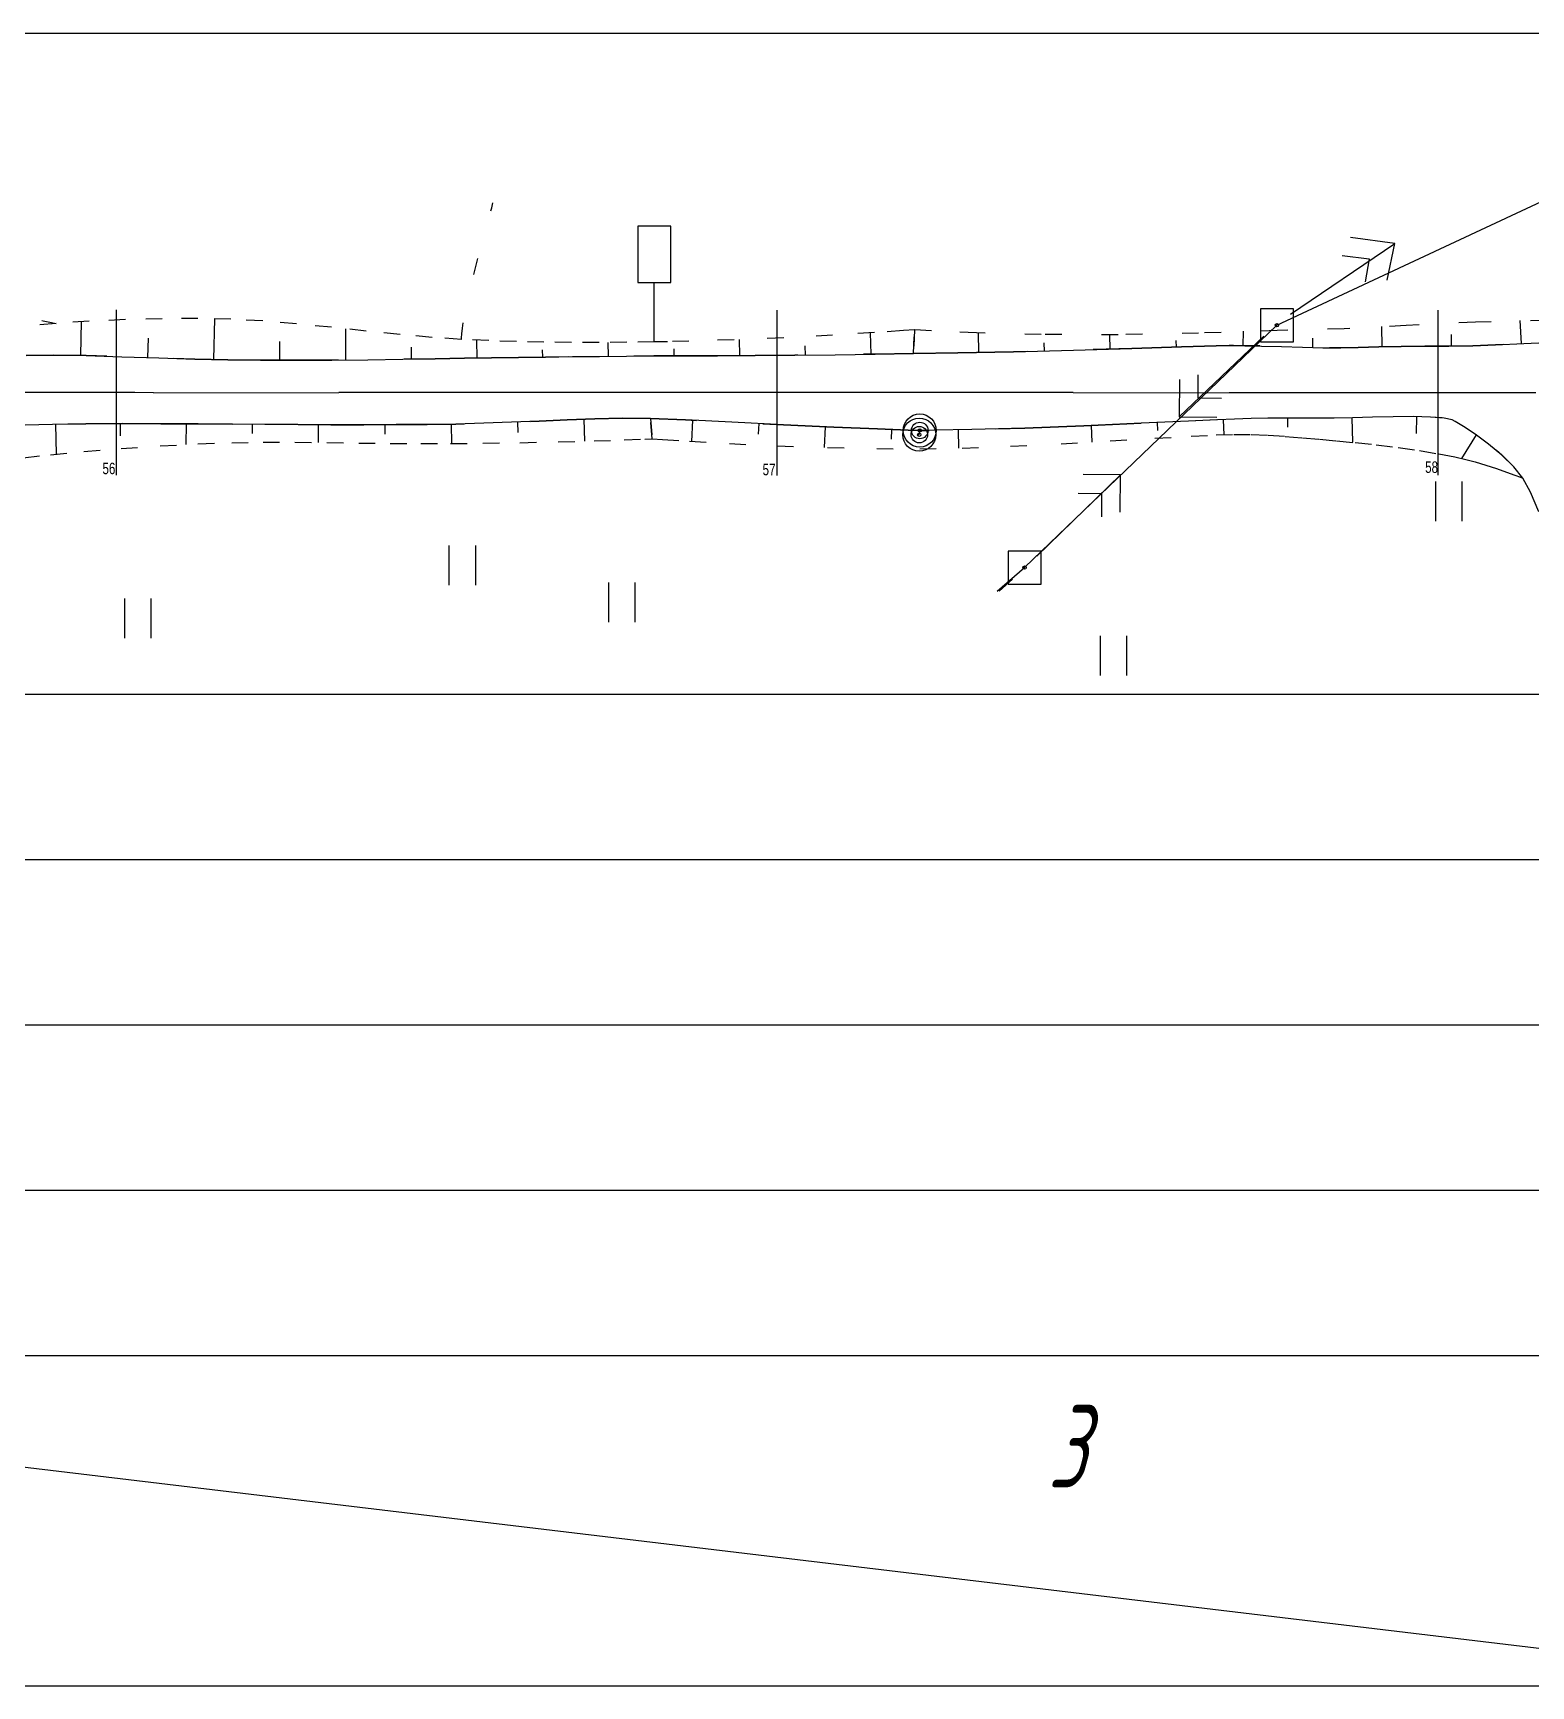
# Model space of a CAD drawing. Extents: x 2172 to 5772, y -842 to -248.
# Drawn here: x 3674.07 to 3719.4, y -664.04 to -614.04 of the extents above; entities that cross this region are included whole.
import ezdxf

# ---------------------------------------------------------------- set-up
doc = ezdxf.new("R2010")
doc.units = 0
doc.header["$MEASUREMENT"] = 0
doc.linetypes.add('CONTI', pattern=[0])
doc.linetypes.add('STROT', pattern=[1.7, 0.5, -1.2])
doc.layers.get('0').update_dxf_attribs({"linetype": 'CONTINUOUS'})
for name, color, linetype in [('DEFAULT', 7, 'CONTI'), ('OTKOSDEFAULT', 32, 'CONTI'), ('SIT_LDEFAULT', 7, 'CONTI'), ('USLZNDEFAULT', 7, 'CONTI'), ('ОТМЕТКИ_КЮВЕТОВ', 7, 'CONTINUOUS')]:
    doc.layers.add(name, color=color, linetype=linetype)
doc.styles.add('SHRFT', font='TXT', dxfattribs={"width": 8.75})
doc.styles.add('ГОСТ', font='gost.TTF', dxfattribs={"oblique": 15, "height": 1})

# ---------------------------------------------------------------- blocks, each defined once
blk = doc.blocks.new('BL_12')
at = {"color": 0}
for p, q in [((2.5, 17.5), (-2.5, 17.5)), ((-2.5, 17.5), (-2.5, 9)), ((2.5, 9), (2.5, 17.5)), ((-2.5, 9), (0, 9)), ((0, 0), (0, 9)), ((0, 9), (2.5, 9)), ((2, 0), (0, 0))]:
    blk.add_line(p, q, dxfattribs=at)
blk = doc.blocks.new('BL_27')
at = {"color": 0}
for p, q in [((2.5, 2.5), (-2.5, 2.5)), ((-2.5, 2.5), (-2.5, -2.5)), ((2.5, -2.5), (2.5, 2.5)), ((-2.5, -2.5), (2.5, -2.5))]:
    blk.add_line(p, q, dxfattribs=at)
blk.add_circle((0, 0), 0.25, dxfattribs=at)
blk = doc.blocks.new('BL_22')
at = {"color": 0}
for radius in [2.5, 1.25, 0.25]:
    blk.add_circle((0, 0), radius, dxfattribs=at)
blk = doc.blocks.new('BL_2011')
at = {"color": 0}
for p, q in [((0, 0), (0, 6)), ((4, 0), (4, 6))]:
    blk.add_line(p, q, dxfattribs=at)

msp = doc.modelspace()

# ---------------------------------------------------------------- linework, layer by layer
at = {"linetype": 'Continuous'}
for p, q in [((3396.596, -614.043), (4356.596, -614.043)), ((3396.596, -634.043), (4356.596, -634.043)), ((3396.596, -639.043), (4356.596, -639.043)), ((3396.596, -644.043), (4356.596, -644.043)), ((3396.596, -649.043), (4356.596, -649.043)), ((3396.596, -654.043), (4356.596, -654.043)), ((3396.596, -664.043), (4356.596, -664.043))]:
    msp.add_line(p, q, dxfattribs=at)
at = {"layer": 'DEFAULT', "color": 12, "linetype": 'CONTI'}
for p, q in [((3676.595, -627.421), (3676.596, -622.42)), ((3696.596, -627.422), (3696.596, -622.421)), ((3716.595, -627.42), (3716.596, -622.422)), ((3677.716, -624.922), (3683.325, -624.921)), ((3684.912, -624.921), (3683.324, -624.921)), ((3686.499, -624.921), (3684.912, -624.921)), ((3688.087, -624.921), (3686.499, -624.921)), ((3689.675, -624.921), (3688.087, -624.921)), ((3691.263, -624.921), (3689.675, -624.921)), ((3692.851, -624.921), (3691.263, -624.921)), ((3694.439, -624.921), (3692.851, -624.921)), ((3696.026, -624.921), (3694.439, -624.921)), ((3697.614, -624.921), (3696.026, -624.921)), ((3699.202, -624.921), (3697.614, -624.921)), ((3700.79, -624.921), (3699.202, -624.921)), ((3702.378, -624.921), (3700.79, -624.921)), ((3703.966, -624.921), (3702.378, -624.921)), ((3705.553, -624.921), (3703.966, -624.921)), ((3705.554, -624.922), (3710.267, -624.921)), ((3710.266, -624.921), (3710.929, -624.921)), ((3710.929, -624.921), (3711.592, -624.921)), ((3711.592, -624.921), (3712.255, -624.921)), ((3712.255, -624.921), (3712.918, -624.921)), ((3712.918, -624.921), (3713.58, -624.921)), ((3713.58, -624.921), (3714.243, -624.921)), ((3714.243, -624.921), (3714.906, -624.921)), ((3714.906, -624.921), (3715.569, -624.921)), ((3715.569, -624.921), (3716.232, -624.921)), ((3716.232, -624.921), (3716.894, -624.921)), ((3716.894, -624.921), (3717.557, -624.921)), ((3717.557, -624.921), (3718.22, -624.921)), ((3718.22, -624.921), (3718.883, -624.921)), ((3718.883, -624.921), (3719.546, -624.921))]:
    msp.add_line(p, q, dxfattribs=at)
for points in [[(3674.217, -624.921, 0), (3673.797, -624.92, 0)], [(3674.654, -624.921, 0), (3674.217, -624.921, 0)], [(3675.115, -624.92, 0), (3674.654, -624.921, 0)], [(3675.593, -624.921, 0), (3675.115, -624.92, 0)], [(3676.095, -624.921, 0), (3675.593, -624.921, 0)], [(3676.615, -624.921, 0), (3676.095, -624.921, 0)], [(3677.156, -624.921, 0), (3676.615, -624.921, 0)], [(3677.716, -624.922, 0), (3677.156, -624.921, 0)]]:
    msp.add_polyline3d(points, dxfattribs=at)
at = {"layer": 'OTKOSDEFAULT', "color": 32, "linetype": 'STROT'}
for p, q in [((3674.773, -622.824, 44.07), (3673.939, -622.893, 44.068)), ((3675.775, -622.759, 44.073), (3674.773, -622.824, 44.07)), ((3676.87, -622.712, 44.077), (3675.775, -622.759, 44.073)), ((3677.982, -622.684, 44.08), (3676.87, -622.712, 44.077)), ((3679.064, -622.675, 44.083), (3677.982, -622.684, 44.08)), ((3680.056, -622.696, 44.087), (3679.064, -622.675, 44.083)), ((3681.023, -622.752, 44.093), (3680.056, -622.696, 44.087)), ((3682.049, -622.839, 44.1), (3681.023, -622.752, 44.093)), ((3683.107, -622.944, 44.107), (3682.049, -622.839, 44.1)), ((3684.158, -623.057, 44.114), (3683.107, -622.944, 44.107)), ((3713.744, -622.994, 44.049), (3711.722, -623.039, 44.076)), ((3715.621, -622.892, 44.037), (3713.744, -622.994, 44.049)), ((3717.721, -622.784, 44.025), (3715.621, -622.892, 44.037)), ((3719.892, -622.74, 44.011), (3717.721, -622.784, 44.025)), ((3685.181, -623.162, 44.12), (3684.158, -623.057, 44.114)), ((3686.15, -623.248, 44.127), (3685.181, -623.162, 44.12)), ((3687.034, -623.309, 44.133), (3686.15, -623.248, 44.127)), ((3687.867, -623.347, 44.146), (3687.034, -623.309, 44.133)), ((3688.7, -623.376, 44.16), (3687.867, -623.347, 44.146)), ((3689.535, -623.392, 44.174), (3688.7, -623.376, 44.16)), ((3690.368, -623.4, 44.188), (3689.535, -623.392, 44.174)), ((3691.203, -623.401, 44.202), (3690.368, -623.4, 44.188)), ((3692.037, -623.398, 44.216), (3691.203, -623.401, 44.202)), ((3692.871, -623.387, 44.23), (3692.037, -623.398, 44.216)), ((3693.921, -623.365, 44.23), (3692.871, -623.387, 44.23)), ((3695.286, -623.322, 44.231), (3693.921, -623.365, 44.23)), ((3696.793, -623.258, 44.231), (3695.286, -623.322, 44.231)), ((3698.266, -623.181, 44.232), (3696.793, -623.258, 44.231)), ((3699.532, -623.103, 44.232), (3698.266, -623.181, 44.232)), ((3700.417, -623.041, 44.233), (3699.532, -623.103, 44.232)), ((3700.751, -623.017, 44.233), (3700.417, -623.041, 44.233)), ((3700.751, -623.017, 44.233), (3700.712, -623.736, 44.222)), ((3700.712, -623.736, 44.222), (3700.751, -623.017, 44.233)), ((3701.26, -623.048, 44.225), (3700.751, -623.017, 44.233)), ((3702.62, -623.112, 44.206), (3701.26, -623.048, 44.225)), ((3704.581, -623.165, 44.177), (3702.62, -623.112, 44.206)), ((3706.906, -623.17, 44.144), (3704.581, -623.165, 44.177)), ((3709.343, -623.122, 44.109), (3706.906, -623.17, 44.144)), ((3711.722, -623.039, 44.076), (3709.343, -623.122, 44.109)), ((3692.754, -625.702, 44.205), (3692.813, -626.317, 44.09)), ((3692.813, -626.317, 44.09), (3692.754, -625.702, 44.205)), ((3677.916, -626.532, 44.152), (3679.06, -626.471, 44.158)), ((3679.06, -626.471, 44.158), (3680.084, -626.434, 44.164)), ((3680.084, -626.434, 44.164), (3681.034, -626.422, 44.15)), ((3681.034, -626.422, 44.15), (3681.997, -626.422, 44.137)), ((3681.997, -626.422, 44.137), (3682.964, -626.43, 44.123)), ((3682.964, -626.43, 44.123), (3683.93, -626.444, 44.11)), ((3683.93, -626.444, 44.11), (3684.883, -626.457, 44.097)), ((3684.883, -626.457, 44.097), (3685.811, -626.462, 44.084)), ((3685.811, -626.462, 44.084), (3686.706, -626.46, 44.072)), ((3686.706, -626.46, 44.072), (3687.686, -626.45, 44.075)), ((3687.686, -626.45, 44.075), (3688.807, -626.434, 44.078)), ((3688.807, -626.434, 44.078), (3689.965, -626.409, 44.082)), ((3689.965, -626.409, 44.082), (3691.053, -626.38, 44.085)), ((3691.053, -626.38, 44.085), (3691.959, -626.35, 44.088)), ((3691.959, -626.35, 44.088), (3692.582, -626.326, 44.09)), ((3692.582, -626.326, 44.09), (3692.813, -626.317, 44.09)), ((3692.813, -626.317, 44.09), (3693.119, -626.339, 44.089)), ((3693.119, -626.339, 44.089), (3693.943, -626.393, 44.085)), ((3693.943, -626.393, 44.085), (3695.145, -626.462, 44.08)), ((3695.145, -626.462, 44.08), (3696.583, -626.53, 44.073)), ((3703.649, -626.544, 44.043), (3705.183, -626.469, 44.037)), ((3705.183, -626.469, 44.037), (3706.67, -626.382, 44.031)), ((3706.67, -626.382, 44.031), (3708.018, -626.301, 44.026)), ((3708.018, -626.301, 44.026), (3709.119, -626.239, 44.021)), ((3709.119, -626.239, 44.021), (3709.872, -626.2, 44.018)), ((3709.872, -626.2, 44.018), (3710.409, -626.186, 44.007)), ((3710.409, -626.186, 44.007), (3710.93, -626.189, 43.995)), ((3710.93, -626.189, 43.995), (3711.448, -626.209, 43.983)), ((3711.448, -626.209, 43.983), (3711.967, -626.242, 43.971)), ((3711.967, -626.242, 43.971), (3712.485, -626.284, 43.96)), ((3712.485, -626.284, 43.96), (3713.001, -626.33, 43.948)), ((3713.001, -626.33, 43.948), (3713.516, -626.379, 43.936)), ((3713.516, -626.379, 43.936), (3714.081, -626.431, 43.936)), ((3714.081, -626.431, 43.936), (3714.717, -626.498, 43.936)), ((3714.717, -626.498, 43.936), (3715.382, -626.579, 43.936)), ((3673.777, -626.89, 44.128), (3674.601, -626.797, 44.133)), ((3674.601, -626.797, 44.133), (3675.608, -626.697, 44.139)), ((3675.608, -626.697, 44.139), (3676.737, -626.607, 44.145)), ((3676.737, -626.607, 44.145), (3677.916, -626.532, 44.152)), ((3696.583, -626.53, 44.073), (3698.118, -626.584, 44.066)), ((3698.118, -626.584, 44.066), (3699.606, -626.614, 44.06)), ((3699.606, -626.614, 44.06), (3700.904, -626.619, 44.054)), ((3700.904, -626.619, 44.054), (3702.187, -626.595, 44.049)), ((3702.187, -626.595, 44.049), (3703.649, -626.544, 44.043)), ((3715.382, -626.579, 43.936), (3716.029, -626.674, 43.936)), ((3716.029, -626.674, 43.936), (3716.614, -626.773, 43.937)), ((3716.614, -626.773, 43.937), (3717.097, -626.866, 43.937)), ((3717.097, -626.866, 43.937), (3717.435, -626.941, 43.937)), ((3717.435, -626.941, 43.937), (3717.717, -627.016, 43.928)), ((3717.717, -627.016, 43.928), (3718.036, -627.11, 43.918)), ((3718.036, -627.11, 43.918), (3718.362, -627.216, 43.907)), ((3718.362, -627.216, 43.907), (3718.666, -627.321, 43.898)), ((3718.666, -627.321, 43.898), (3718.918, -627.413, 43.89)), ((3718.918, -627.413, 43.89), (3719.09, -627.479, 43.884)), ((3719.09, -627.479, 43.884), (3719.154, -627.503, 43.882))]:
    msp.add_line(p, q, dxfattribs=at)
at = {"layer": 'OTKOSDEFAULT', "color": 32}
for p, q in [((3675.517, -623.797), (3675.538, -622.772)), ((3679.544, -623.918), (3679.571, -622.686)), ((3683.541, -623.934), (3683.535, -622.991)), ((3714.9, -623.533), (3714.887, -622.918)), ((3719.111, -623.437), (3719.071, -622.739)), ((3677.544, -623.859), (3677.564, -623.276)), ((3681.544, -623.941), (3681.545, -623.369)), ((3687.515, -623.876), (3687.507, -623.332)), ((3691.485, -623.82), (3691.48, -623.401)), ((3695.459, -623.799), (3695.456, -623.315)), ((3699.431, -623.757), (3699.42, -623.11)), ((3702.697, -623.705), (3702.686, -623.115)), ((3704.68, -623.661), (3704.672, -623.413)), ((3706.672, -623.601), (3706.66, -623.169)), ((3708.672, -623.542), (3708.665, -623.338)), ((3709.874, -623.507, 44.062), (3710.267, -623.496, 44.055)), ((3710.267, -623.496, 44.055), (3710.397, -623.497, 44.054)), ((3710.397, -623.497, 44.054), (3710.742, -623.503, 44.052)), ((3710.695, -623.501), (3710.703, -623.057)), ((3712.797, -623.55), (3712.802, -623.274)), ((3717.002, -623.51), (3716.995, -623.157)), ((3717.644, -623.501, 44.031), (3718.333, -623.479, 44.031)), ((3718.333, -623.479, 44.031), (3719.182, -623.434, 44.035)), ((3719.182, -623.434, 44.035), (3720.314, -623.384, 44.04)), ((3673.865, -623.796, 44.17), (3674.688, -623.79, 44.173)), ((3674.688, -623.79, 44.173), (3675.679, -623.8, 44.177)), ((3675.679, -623.8, 44.177), (3676.765, -623.833, 44.181)), ((3676.765, -623.833, 44.181), (3677.88, -623.871, 44.185)), ((3677.88, -623.871, 44.185), (3678.969, -623.904, 44.189)), ((3678.969, -623.904, 44.189), (3679.972, -623.928, 44.193)), ((3679.972, -623.928, 44.193), (3680.959, -623.941, 44.196)), ((3680.959, -623.941, 44.196), (3682.018, -623.941, 44.2)), ((3682.018, -623.941, 44.2), (3683.112, -623.936, 44.203)), ((3683.112, -623.936, 44.203), (3684.204, -623.927, 44.207)), ((3684.204, -623.927, 44.207), (3685.259, -623.91, 44.21)), ((3685.259, -623.91, 44.21), (3686.244, -623.893, 44.213)), ((3685.527, -623.905), (3685.521, -623.547)), ((3686.244, -623.893, 44.213), (3687.127, -623.88, 44.216)), ((3687.127, -623.88, 44.216), (3687.944, -623.869, 44.216)), ((3687.944, -623.869, 44.216), (3688.764, -623.858, 44.216)), ((3688.764, -623.858, 44.216), (3689.582, -623.846, 44.216)), ((3689.499, -623.848), (3689.494, -623.621)), ((3689.582, -623.846, 44.216), (3690.401, -623.832, 44.216)), ((3690.401, -623.832, 44.216), (3691.218, -623.822, 44.216)), ((3691.218, -623.822, 44.216), (3692.036, -623.814, 44.216)), ((3692.036, -623.814, 44.216), (3692.855, -623.809, 44.216)), ((3692.855, -623.809, 44.216), (3693.754, -623.805, 44.216)), ((3693.473, -623.806), (3693.472, -623.591)), ((3693.754, -623.805, 44.216), (3694.79, -623.802, 44.217)), ((3694.79, -623.802, 44.217), (3695.924, -623.796, 44.218)), ((3695.924, -623.796, 44.218), (3697.122, -623.787, 44.219)), ((3697.122, -623.787, 44.219), (3698.344, -623.772, 44.22)), ((3697.445, -623.784), (3697.443, -623.505)), ((3698.344, -623.772, 44.22), (3699.553, -623.756, 44.221)), ((3699.553, -623.756, 44.221), (3700.712, -623.736, 44.222)), ((3700.712, -623.736, 44.222), (3702.063, -623.716, 44.198)), ((3702.063, -623.716, 44.198), (3703.743, -623.683, 44.169)), ((3703.743, -623.683, 44.169), (3705.557, -623.635, 44.137)), ((3705.557, -623.635, 44.137), (3707.321, -623.581, 44.106)), ((3707.321, -623.581, 44.106), (3708.827, -623.537, 44.08)), ((3708.827, -623.537, 44.08), (3709.874, -623.507, 44.062)), ((3710.742, -623.503, 44.052), (3711.247, -623.51, 44.048)), ((3711.247, -623.51, 44.048), (3711.85, -623.526, 44.043)), ((3711.85, -623.526, 44.043), (3712.489, -623.544, 44.038)), ((3712.489, -623.544, 44.038), (3713.108, -623.561, 44.033)), ((3713.108, -623.561, 44.033), (3713.646, -623.561, 44.029)), ((3713.646, -623.561, 44.029), (3714.177, -623.55, 44.029)), ((3714.177, -623.55, 44.029), (3714.794, -623.537, 44.03)), ((3714.794, -623.537, 44.03), (3715.473, -623.526, 44.03)), ((3715.473, -623.526, 44.03), (3716.191, -623.519, 44.03)), ((3716.191, -623.519, 44.03), (3716.921, -623.513, 44.03)), ((3716.921, -623.513, 44.03), (3717.644, -623.501, 44.031)), ((3674.663, -625.879, 44.242), (3673.833, -625.909, 44.247)), ((3675.666, -625.859, 44.235), (3674.663, -625.879, 44.242)), ((3674.749, -625.877), (3674.77, -626.778)), ((3676.778, -625.854, 44.228), (3675.666, -625.859, 44.235)), ((3676.711, -625.855), (3676.71, -626.231)), ((3677.939, -625.86, 44.221), (3676.778, -625.854, 44.228)), ((3679.072, -625.864, 44.214), (3677.939, -625.86, 44.221)), ((3678.705, -625.862), (3678.701, -626.49)), ((3680.106, -625.873, 44.208), (3679.072, -625.864, 44.214)), ((3681.085, -625.881, 44.203), (3680.106, -625.873, 44.208)), ((3680.706, -625.878), (3680.703, -626.153)), ((3682.084, -625.886, 44.198), (3681.085, -625.881, 44.203)), ((3683.089, -625.89, 44.193), (3682.084, -625.886, 44.198)), ((3682.706, -625.889), (3682.703, -626.428)), ((3684.087, -625.892, 44.188), (3683.089, -625.89, 44.193)), ((3685.061, -625.887, 44.184), (3684.087, -625.892, 44.188)), ((3684.714, -625.89), (3684.714, -626.172)), ((3685.995, -625.879, 44.179), (3685.061, -625.887, 44.184)), ((3686.869, -625.869, 44.175), (3685.995, -625.879, 44.179)), ((3686.726, -625.871), (3686.737, -626.459)), ((3687.711, -625.848, 44.179), (3686.869, -625.869, 44.175)), ((3688.551, -625.816, 44.184), (3687.711, -625.848, 44.179)), ((3689.394, -625.779, 44.188), (3688.551, -625.816, 44.184)), ((3688.735, -625.809), (3688.748, -626.121)), ((3690.234, -625.743, 44.192), (3689.394, -625.779, 44.188)), ((3691.075, -625.712, 44.196), (3690.234, -625.743, 44.192)), ((3690.744, -625.724), (3690.765, -626.388)), ((3691.915, -625.696, 44.201), (3691.075, -625.712, 44.196)), ((3692.754, -625.702, 44.205), (3691.915, -625.696, 44.201)), ((3693.821, -625.743, 44.201), (3692.754, -625.702, 44.205)), ((3695.224, -625.814, 44.197), (3693.821, -625.743, 44.201)), ((3694.025, -625.754), (3693.995, -626.396)), ((3696.779, -625.892, 44.192), (3695.224, -625.814, 44.197)), ((3696.034, -625.856), (3696.018, -626.179)), ((3698.308, -625.964, 44.187), (3696.779, -625.892, 44.192)), ((3698.044, -625.953), (3698.016, -626.58)), ((3699.629, -626.019, 44.182), (3698.308, -625.964, 44.187)), ((3704.082, -625.992, 44.167), (3702.486, -626.038, 44.173)), ((3705.876, -625.923, 44.161), (3704.082, -625.992, 44.167)), ((3707.609, -625.848, 44.155), (3705.876, -625.923, 44.161)), ((3706.09, -625.913), (3706.111, -626.415)), ((3709.04, -625.786, 44.15), (3707.609, -625.848, 44.155)), ((3708.088, -625.827), (3708.097, -626.062)), ((3709.916, -625.745, 44.147), (3709.04, -625.786, 44.15)), ((3710.428, -625.72, 44.147), (3709.916, -625.745, 44.147)), ((3710.087, -625.738), (3710.11, -626.194)), ((3710.931, -625.704, 44.148), (3710.428, -625.72, 44.147)), ((3711.436, -625.694, 44.148), (3710.931, -625.704, 44.148)), ((3711.939, -625.689, 44.148), (3711.436, -625.694, 44.148)), ((3712.442, -625.688, 44.148), (3711.939, -625.689, 44.148)), ((3712.038, -625.688), (3712.039, -625.969)), ((3712.947, -625.689, 44.148), (3712.442, -625.688, 44.148)), ((3713.449, -625.689, 44.149), (3712.947, -625.689, 44.148)), ((3713.997, -625.679, 44.151), (3713.449, -625.689, 44.149)), ((3713.983, -625.679), (3714, -626.423)), ((3714.607, -625.661, 44.154), (3713.997, -625.679, 44.151)), ((3715.235, -625.649, 44.157), (3714.607, -625.661, 44.154)), ((3715.836, -625.646, 44.16), (3715.235, -625.649, 44.157)), ((3716.364, -625.661, 44.162), (3715.836, -625.646, 44.16)), ((3715.933, -625.649), (3715.924, -626.152)), ((3716.772, -625.691, 44.164), (3716.364, -625.661, 44.162)), ((3717.017, -625.738, 44.165), (3716.772, -625.691, 44.164)), ((3717.112, -625.793, 44.154), (3717.017, -625.738, 44.165)), ((3717.362, -625.948, 44.124), (3717.112, -625.793, 44.154)), ((3717.715, -626.18, 44.082), (3717.362, -625.948, 44.124)), ((3700.556, -626.053, 44.179), (3699.629, -626.019, 44.182)), ((3700.055, -626.034), (3700.043, -626.325)), ((3700.905, -626.065, 44.178), (3700.556, -626.053, 44.179)), ((3701.341, -626.059, 44.177), (3700.905, -626.065, 44.178)), ((3702.486, -626.038, 44.173), (3701.341, -626.059, 44.177)), ((3702.069, -626.047), (3702.08, -626.597)), ((3717.742, -626.198), (3717.3, -626.91)), ((3718.12, -626.475, 44.031), (3717.715, -626.18, 44.082)), ((3718.524, -626.81, 43.977), (3718.12, -626.475, 44.031)), ((3718.883, -627.162, 43.926), (3718.524, -626.81, 43.977)), ((3719.154, -627.503, 43.882), (3718.883, -627.162, 43.926))]:
    msp.add_line(p, q, dxfattribs=at)
at = {"layer": 'SIT_LDEFAULT', "color": 7}
for p, q in [((3711.715, -622.881), (3720.191, -618.921)), ((3687.926, -619.422), (3687.952, -619.326)), ((3687.952, -619.326), (3687.99, -619.183)), ((3712.122, -622.55), (3715.281, -620.406)), ((3715.281, -620.406), (3713.944, -620.227)), ((3715.047, -621.519), (3715.281, -620.406)), ((3687.409, -621.349), (3687.538, -620.866)), ((3713.691, -620.768), (3714.509, -620.868)), ((3714.509, -620.868), (3714.385, -621.567)), ((3674.344, -622.737), (3674.382, -622.744)), ((3674.382, -622.744), (3674.583, -622.787)), ((3674.583, -622.787), (3674.721, -622.814)), ((3674.721, -622.814), (3674.773, -622.824)), ((3687.053, -623.141), (3687.073, -622.965)), ((3687.073, -622.965), (3687.092, -622.813)), ((3704.08, -630.211), (3711.715, -622.881)), ((3687.034, -623.309), (3687.038, -623.264)), ((3687.038, -623.264), (3687.053, -623.141)), ((3711.317, -623.215), (3708.759, -625.654)), ((3710.267, -623.496), (3709.874, -623.507)), ((3710.397, -623.497), (3710.267, -623.496)), ((3710.742, -623.503), (3710.397, -623.497)), ((3718.333, -623.479), (3717.644, -623.501)), ((3718.566, -623.465), (3718.333, -623.479)), ((3674.688, -623.79), (3673.865, -623.796)), ((3675.679, -623.8), (3674.688, -623.79)), ((3676.307, -623.816), (3675.679, -623.8)), ((3678.969, -623.904), (3678.315, -623.884)), ((3679.972, -623.928), (3678.969, -623.904)), ((3680.959, -623.941), (3679.972, -623.928)), ((3682.018, -623.941), (3680.959, -623.941)), ((3683.112, -623.936), (3682.018, -623.941)), ((3683.314, -623.935), (3683.112, -623.936)), ((3686.244, -623.893), (3685.301, -623.909)), ((3687.127, -623.88), (3686.244, -623.893)), ((3687.944, -623.869), (3687.127, -623.88)), ((3688.764, -623.858), (3687.944, -623.869)), ((3689.582, -623.846), (3688.764, -623.858)), ((3690.268, -623.836), (3689.583, -623.848)), ((3692.855, -623.809), (3692.254, -623.813)), ((3693.754, -623.805), (3692.855, -623.809)), ((3694.79, -623.802), (3693.754, -623.805)), ((3695.924, -623.796), (3694.79, -623.802)), ((3697.122, -623.787), (3695.924, -623.796)), ((3697.218, -623.786), (3697.122, -623.787)), ((3699.551, -623.754), (3699.207, -623.76)), ((3700.712, -623.736), (3699.553, -623.756)), ((3702.063, -623.716), (3700.712, -623.736)), ((3703.743, -623.683), (3702.063, -623.716)), ((3704.168, -623.675), (3703.745, -623.684)), ((3707.321, -623.581), (3706.155, -623.616)), ((3708.827, -623.537), (3707.322, -623.582)), ((3709.874, -623.507), (3708.827, -623.537)), ((3711.2, -623.509), (3710.742, -623.503)), ((3713.646, -623.561), (3713.305, -623.56)), ((3714.177, -623.55), (3713.646, -623.561)), ((3714.794, -623.537), (3714.177, -623.55)), ((3715.473, -623.526), (3714.794, -623.537)), ((3716.191, -623.519), (3715.473, -623.526)), ((3716.921, -623.513), (3716.191, -623.519)), ((3717.644, -623.501), (3716.921, -623.513)), ((3709.329, -625.092), (3709.334, -624.385)), ((3708.769, -624.523), (3708.759, -625.654)), ((3710.036, -625.097), (3709.329, -625.092)), ((3675.131, -625.867), (3675.666, -625.859)), ((3675.666, -625.859), (3676.778, -625.854)), ((3676.778, -625.854), (3677.939, -625.86)), ((3677.939, -625.86), (3679.072, -625.864)), ((3679.072, -625.864), (3680.099, -625.873)), ((3682.098, -625.887), (3683.089, -625.89)), ((3683.089, -625.89), (3684.087, -625.892)), ((3684.087, -625.892), (3685.061, -625.887)), ((3685.061, -625.887), (3685.996, -625.881)), ((3685.995, -625.879), (3686.869, -625.869)), ((3686.87, -625.87), (3687.121, -625.864)), ((3689.13, -625.793), (3689.394, -625.781)), ((3689.394, -625.779), (3690.234, -625.743)), ((3690.234, -625.743), (3691.075, -625.712)), ((3691.075, -625.712), (3691.915, -625.696)), ((3691.915, -625.696), (3692.754, -625.702)), ((3692.754, -625.702), (3693.821, -625.743)), ((3693.821, -625.743), (3694.152, -625.762)), ((3696.161, -625.862), (3696.78, -625.89)), ((3696.779, -625.892), (3698.308, -625.964)), ((3698.308, -625.964), (3699.629, -626.019)), ((3703.204, -626.019), (3704.082, -625.992)), ((3704.082, -625.992), (3705.876, -625.923)), ((3705.876, -625.923), (3707.609, -625.848)), ((3709.04, -625.786), (3707.609, -625.848)), ((3708.759, -625.654), (3709.891, -625.662)), ((3709.892, -625.747), (3709.04, -625.786)), ((3711.939, -625.689), (3711.845, -625.689)), ((3712.444, -625.69), (3711.939, -625.691)), ((3712.947, -625.689), (3712.442, -625.688)), ((3713.449, -625.689), (3712.947, -625.689)), ((3713.997, -625.679), (3713.449, -625.689)), ((3714.607, -625.661), (3713.997, -625.679)), ((3715.235, -625.649), (3714.607, -625.661)), ((3715.836, -625.646), (3715.235, -625.649)), ((3716.364, -625.661), (3715.836, -625.646)), ((3716.711, -625.687), (3716.364, -625.661)), ((3699.629, -626.019), (3700.556, -626.053)), ((3700.556, -626.053), (3700.905, -626.065)), ((3700.892, -626.192), (3700.905, -626.065)), ((3700.905, -626.065), (3701.189, -626.061)), ((3718.524, -626.81), (3718.355, -626.67)), ((3718.885, -627.161), (3718.526, -626.809)), ((3704.451, -629.863), (3706.979, -627.41)), ((3706.979, -627.41), (3705.847, -627.401)), ((3706.969, -628.54), (3706.979, -627.41)), ((3719.154, -627.503), (3718.883, -627.162)), ((3705.702, -627.966), (3706.409, -627.971)), ((3706.409, -627.971), (3706.403, -628.678)), ((3719.385, -627.935), (3719.154, -627.503)), ((3719.635, -628.527), (3719.385, -627.935)), ((3703.246, -630.921), (3704.08, -630.211)), ((3703.708, -630.558), (3703.307, -630.921))]:
    msp.add_line(p, q, dxfattribs=at)
at = {"layer": 'ОТМЕТКИ_КЮВЕТОВ'}
msp.add_line((3645.577, -654.043), (3729.177, -664.043), dxfattribs=at)

# ---------------------------------------------------------------- block references
at = {"layer": 'USLZNDEFAULT', "color": 7}
for name, p, xscale, yscale, zscale in [('BL_12', (3692.871, -623.387), 0.2000000000000455, 0.1999999999999886, 0.2000000000000171), ('BL_27', (3711.715, -622.881), 0.2000000000000455, 0.1999999999999886, 0.2000000000000171), ('BL_22', (3700.892, -626.192), 0.2000000000000455, 0.1999999999999886, 0.2000000000000171), ('BL_22', (3700.905, -626.065), 0.2000000000000455, 0.1999999999999886, 0.2000000000000171), ('BL_2011', (3716.52, -628.811), 0.1999999999998181, 0.1999999999999318, 0.1999999999999034), ('BL_2011', (3686.668, -630.741), 0.1999999999998181, 0.1999999999999318, 0.1999999999999034), ('BL_27', (3704.08, -630.211), 0.2000000000000455, 0.1999999999999886, 0.2000000000000171), ('BL_2011', (3691.499, -631.867), 0.1999999999998181, 0.1999999999999318, 0.1999999999999034), ('BL_2011', (3676.847, -632.35), 0.1999999999998181, 0.1999999999999318, 0.1999999999999034), ('BL_2011', (3706.376, -633.477), 0.1999999999998181, 0.1999999999999318, 0.1999999999999034)]:
    msp.add_blockref(name, p, dxfattribs=dict(at, xscale=xscale, yscale=yscale, zscale=zscale))

# ---------------------------------------------------------------- texts
at = {"layer": 'DEFAULT', "color": 12, "style": 'SHRFT', "width": 0.75}
for s, p in [('58', (3716.199, -627.349)), ('56', (3676.174, -627.388)), ('57', (3696.151, -627.42))]:
    msp.add_text(s, height=0.35, dxfattribs=at).set_placement(p)
at = {"layer": 'ОТМЕТКИ_КЮВЕТОВ', "style": 'ГОСТ', "oblique": 15, "width": 0.8}
msp.add_text('3', height=2.5, dxfattribs=at).set_placement((3704.777, -658.043))

doc.saveas('drawing.dxf')
